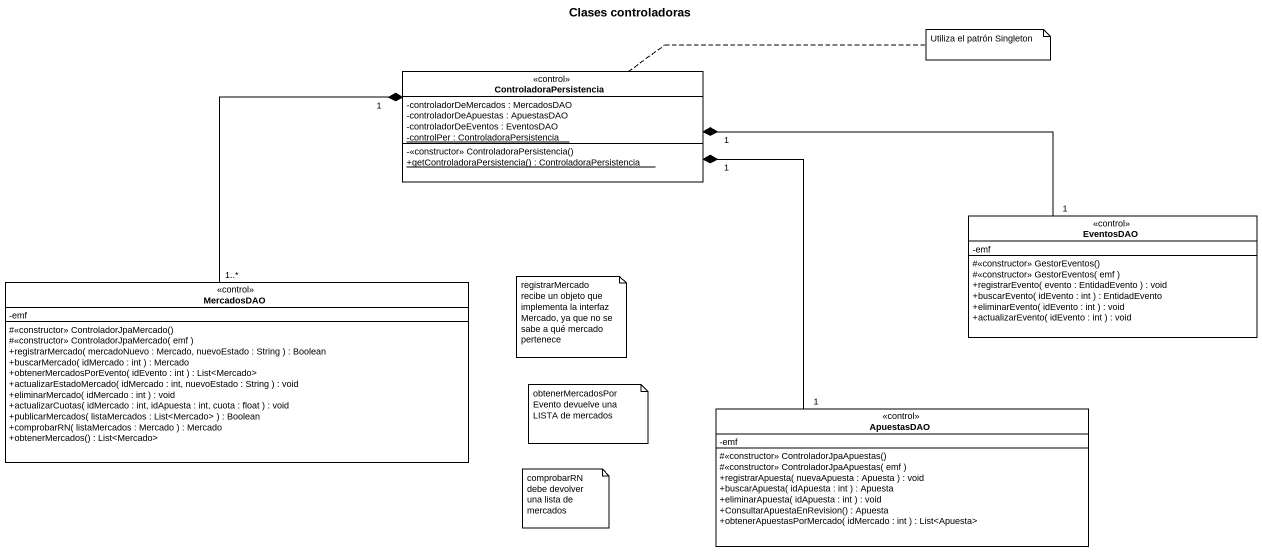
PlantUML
@startuml
title Clases controladoras
hide circle
hide empty members
skinparam classAttributeIconSize 0
class ControladoraPersistencia <<control>> {
  -controladorDeMercados : MercadosDAO
  -controladorDeApuestas : ApuestasDAO
  -controladorDeEventos : EventosDAO
  {static} -controlPer : ControladoraPersistencia
  -<<constructor>> ControladoraPersistencia()
  {static} +getControladoraPersistencia() : ControladoraPersistencia
}
class EventosDAO <<control>> {
  -emf
  #<<constructor>> GestorEventos()
  #<<constructor>> GestorEventos( emf )
  +registrarEvento( evento : EntidadEvento ) : void
  +buscarEvento( idEvento : int ) : EntidadEvento
  +eliminarEvento( idEvento : int ) : void
  +actualizarEvento( idEvento : int ) : void
}
class MercadosDAO <<control>> {
  -emf
  #<<constructor>> ControladorJpaMercado()
  #<<constructor>> ControladorJpaMercado( emf )
  +registrarMercado( mercadoNuevo : Mercado, nuevoEstado : String ) : Boolean
  +buscarMercado( idMercado : int ) : Mercado
  +obtenerMercadosPorEvento( idEvento : int ) : List<Mercado>
  +actualizarEstadoMercado( idMercado : int, nuevoEstado : String ) : void
  +eliminarMercado( idMercado : int ) : void
  +actualizarCuotas( idMercado : int, idApuesta : int, cuota : float ) : void
  +publicarMercados( listaMercados : List<Mercado> ) : Boolean
  +comprobarRN( listaMercados : Mercado ) : Mercado
  +obtenerMercados() : List<Mercado>
}
class ApuestasDAO <<control>> {
  -emf
  #<<constructor>> ControladorJpaApuestas()
  #<<constructor>> ControladorJpaApuestas( emf )
  +registrarApuesta( nuevaApuesta : Apuesta ) : void
  +buscarApuesta( idApuesta : int ) : Apuesta
  +eliminarApuesta( idApuesta : int ) : void
  +ConsultarApuestaEnRevision() : Apuesta
  +obtenerApuestasPorMercado( idMercado : int ) : List<Apuesta>
}
ControladoraPersistencia "1" *-right- "1" EventosDAO
ControladoraPersistencia "1" *-- "1..*" MercadosDAO
ControladoraPersistencia "1" *-- "1" ApuestasDAO
note right of ControladoraPersistencia : Utiliza el patrón Singleton
note as N2
  registrarMercado recibe un objeto que implementa la interfaz Mercado, ya que no se sabe a qué mercado pertenece
end note
note as N3
  obtenerMercadosPorEvento devuelve una LISTA de mercados
end note
note as N4
  comprobarRN debe devolver una lista de mercados
end note
@enduml
